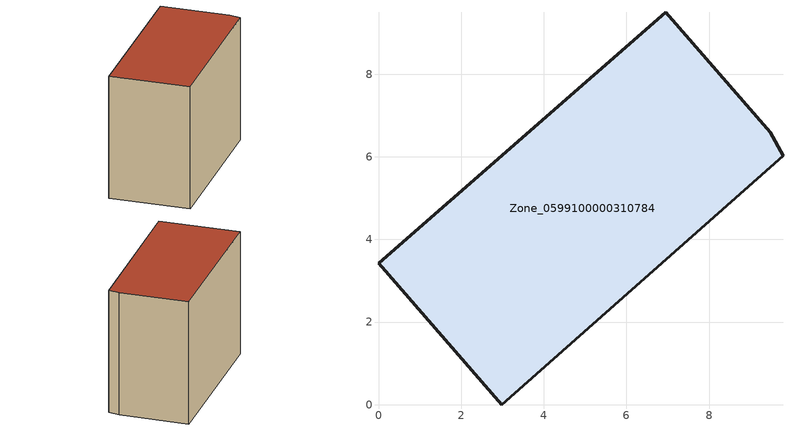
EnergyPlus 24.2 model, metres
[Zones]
Zone_0599100000310784
 floor ground (C_G): 9.79,6.03 2.98,0 0,3.42 6.95,9.5 9.48,6.59 z0
 wall outside (C_F): 9.48,6.59 6.95,9.5 0,3.42 2.98,0 9.79,6.03 9.48,6.59 z0:7.17
 roof outside (C_R): 2.98,0 9.79,6.03 9.48,6.59 6.95,9.5 0,3.42 z7.17
[BUILDING]
Pand.0599100000310784: North Axis=0; Terrain=City; Loads Convergence Tolerance Value=0.04; Temperature Convergence Tolerance Value=0.4; Solar Distribution=FullExterior; Maximum Number of Warmup Days=25; Minimum Number of Warmup Days=1
[Site:Location]
Rotterdam.The.Hague.AP_ZH_NLD Design_Conditions: Latitude=51.96; Longitude=4.45; Time Zone=1; Elevation=-4.5
[SITE:GROUNDTEMPERATURE:BUILDINGSURFACE]
18, 18, 18, 18, 18, 18, 18, 18, 18, 18, 18, 18
[MATERIAL] Thermal Absorptance=0.9; Solar Absorptance=0.7; Visible Absorptance=0.7
Name | Roughness | Thickness | Conductivity | Density | Specific Heat
G.TI.1946 | MediumSmooth | 0.15 | 1 | 540 | 1210
F.TI.1946 | Rough | 0.3 | 0.857143 | 1920 | 840
R.TI.1946 | MediumRough | 0.2 | 0.1 | 1500 | 1000
[CONSTRUCTION]
C_G: G.TI.1946
C_F: F.TI.1946
C_R: R.TI.1946
[ZONE]
Zone_0599100000310784: Type=1; Multiplier=1; Ceiling Height=Autocalculate; Volume=Autocalculate; Floor Area=autocalculate; Part of Total Floor Area=Yes
[ZONEINFILTRATION:DESIGNFLOWRATE]
Infil_Zone_0599100000310784: Zone or ZoneList or Space or SpaceList=Zone_0599100000310784; Schedule=AlwaysOn; Design Flow Rate Calculation Method=Flow/Area; Flow Rate per Floor Area=0.003; Constant Term Coefficient=1; Temperature Term Coefficient=0; Velocity Term Coefficient=0; Velocity Squared Term Coefficient=0
[HVACTEMPLATE:ZONE:IDEALLOADSAIRSYSTEM]
Zone_0599100000310784: Maximum Heating Supply Air Temperature=50; Minimum Cooling Supply Air Temperature=13; Maximum Heating Supply Air Humidity Ratio=0.0156; Minimum Cooling Supply Air Humidity Ratio=0.0077; Heating Limit=NoLimit; Cooling Limit=NoLimit; Dehumidification Control Type=ConstantSensibleHeatRatio; Cooling Sensible Heat Ratio=0.7; Dehumidification Setpoint=60; Humidification Control Type=None; Humidification Setpoint=30; Outdoor Air Method=None; Outdoor Air Flow Rate per Person=0.00944; Outdoor Air Flow Rate per Zone Floor Area=0; Outdoor Air Flow Rate per Zone=0; Demand Controlled Ventilation Type=None; Outdoor Air Economizer Type=NoEconomizer; Heat Recovery Type=None; Sensible Heat Recovery Effectiveness=0.7; Latent Heat Recovery Effectiveness=0.65
[ZONECONTROL:THERMOSTAT]
ThermostatControl_Zone_0599100000310784: Zone or ZoneList=Zone_0599100000310784; Control Type Schedule=DualSetpointControlType; Control 1=Thermostat_Zone_0599100000310784; Temperature Difference Between Cutout And Setpoint=0
[THERMOSTATSETPOINT:DUALSETPOINT]
Thermostat_Zone_0599100000310784: Heating Setpoint Temperature Schedule=HeatingSetpoint_Zone_0599100000310784; Cooling Setpoint Temperature Schedule=CoolingSetpoint_Zone_0599100000310784
[SCHEDULE:COMPACT]
HeatingSetpoint_Zone_0599100000310784: Through: 12/31, For: AllDays, Until: 24:00, 21
CoolingSetpoint_Zone_0599100000310784: Through: 12/31, For: AllDays, Until: 24:00, 24
DualSetpointControlType: Through: 12/31, For: AllDays, Until: 24:00, 4
AlwaysOn: Through: 12/31, For: AllDays, Until: 24:00, 1
